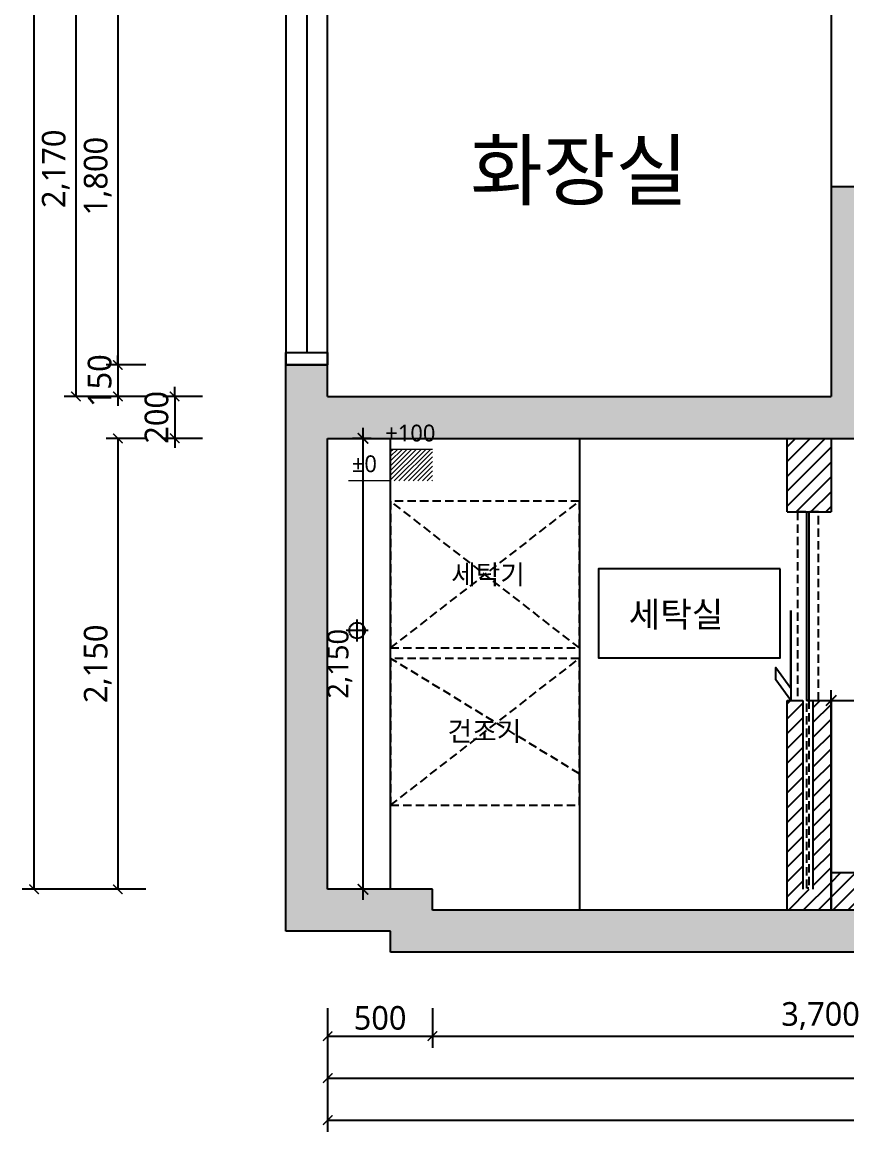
# Model space of a CAD drawing. Header units: metres. Extents: x 11578468 to 47831421, y -58341524 to -14256839.
# Drawn here: x 23866321 to 23870253, y -29069389 to -29064098 of the extents above; entities that cross this region are included whole.
import ezdxf
from ezdxf.enums import TextEntityAlignment as Align

# ---------------------------------------------------------------- set-up
doc = ezdxf.new("R2010")
doc.units = ezdxf.units.M
doc.header["$LTSCALE"] = 50
doc.header["$MEASUREMENT"] = 0
doc.linetypes.add('CEN', pattern=[62, 60, -1, 0, -1])
doc.linetypes.add('DH-HID2', pattern=[1.2, 0.8, -0.4])
doc.layers.get('0').update_dxf_attribs({"linetype": 'CONTINUOUS'})
doc.layers.get('DEFPOINTS').update_dxf_attribs({"linetype": 'CONTINUOUS'})
for name, color, linetype in [('0-ELC TEXT', 7, 'CONTINUOUS'), ('3.기호.계단선', 30, 'CONTINUOUS'), ('CEN', 250, 'CEN'), ('CO-DOOR', 8, 'CONTINUOUS'), ('FU-FURM', 251, 'DH-HID2'), ('TEX', 7, 'CONTINUOUS'), ('wall', 3, 'CONTINUOUS'), ('WIN', 4, 'CONTINUOUS'), ('가구', 6, 'CONTINUOUS')]:
    doc.layers.add(name, color=color, linetype=linetype)
for name, color, linetype, lineweight in [('DIM', 7, 'CONTINUOUS', 15), ('ha', 8, 'CONTINUOUS', 5), ('text', 7, 'CONTINUOUS', 0), ('wall2', 3, 'CONTINUOUS', 25)]:
    doc.layers.add(name, color=color, linetype=linetype, lineweight=lineweight)
doc.styles.add('HY 울릉도 L', font='malgun.ttf')
doc.styles.add('JT1', font='malgun.ttf')
doc.styles.add('N 맑은고딕', font='malgun.ttf')
doc.styles.add('NEW 맑은고딕', font='malgun.ttf')
doc.styles.add('맑은 고딕', font='malgun.ttf')
doc.dimstyles.new('JJ IN 45', dxfattribs={"dimscale": 45, "dimtxt": 2.5, "dimasz": 1, "dimexe": 1.25, "dimexo": 1.5, "dimtad": 1, "dimdec": 6, "dimlunit": 6, "dimtxsty": 'N 맑은고딕', "dimblk": 'ARCHTICK', "dimcen": 2.5, "dimclrd": 256, "dimclre": 256, "dimclrt": 256, "dimadec": 0, "dimazin": 0, "dimtfac": 1, "dimtdec": 6, "dimtix": 1, "dimtmove": 0, "dimatfit": 3, "dimldrblk": 'ARCHTICK', "dimfxl": 1, "dimarcsym": 0})
doc.dimstyles.new('사본 50', dxfattribs={"dimscale": 50, "dimtxt": 2, "dimasz": 1, "dimexe": 1, "dimexo": 1, "dimgap": 1, "dimtad": 1, "dimdec": 0, "dimrnd": 0.05, "dimdsep": 46, "dimlunit": 6, "dimtxsty": 'HY 울릉도 L', "dimblk": 'ARCHTICK', "dimcen": 2.5, "dimdle": 1, "dimclrd": 133, "dimclre": 133, "dimclrt": 30, "dimadec": 0, "dimazin": 0, "dimtfac": 1, "dimtdec": 0, "dimtix": 1, "dimtmove": 2, "dimatfit": 3, "dimldrblk": 'ARCHTICK', "dimfxl": 1, "dimlwd": -1, "dimlwe": -1, "dimarcsym": 0})
pattern_1 = [(45, (0, 50720), (-35.35533906, 35.35533906), [])]

# ---------------------------------------------------------------- blocks, each defined once
blk = doc.blocks.new('*U1961')
at = {"layer": 'WIN', "linetype": 'Continuous'}
blk.add_line((60, 100), (1740, 100), dxfattribs=at)
for points in [[(0, 0), (1800, 0), (1800, 200), (0, 200)], [(0, 0), (60, 0), (60, 200), (0, 200)], [(1800, 0), (1740, 0), (1740, 200), (1800, 200)]]:
    blk.add_lwpolyline(points, close=True, dxfattribs=at)
blk = doc.blocks.new('_ArchTick')
at = {"color": 0, "linetype": 'ByBlock', "const_width": 0.15}
blk.add_lwpolyline([(-0.5, -0.5), (0.5, 0.5)], dxfattribs=at)
blk = doc.blocks.new('*D366')
at = {"layer": 'DEFPOINTS', "color": 0, "transparency": 16777216}
for p in [(23725352, -29144857), (23725852, -29144857), (23725852, -29145057)]:
    blk.add_point(p, dxfattribs=at)
at = {"layer": 'DIM', "lineweight": -2, "transparency": 16777216}
for p, q in [((23725352, -29144924.5), (23725352, -29145113.2)), ((23725852, -29144924.5), (23725852, -29145113.2)), ((23725352, -29145057), (23725852, -29145057))]:
    blk.add_line(p, q, dxfattribs=at)
at = {"layer": 'DIM', "lineweight": -2, "transparency": 16777216, "xscale": 45, "yscale": 45, "zscale": 45, "rotation": 180}
blk.add_blockref('_ArchTick', (23725352, -29145057), dxfattribs=at)
at = {"layer": 'DIM', "lineweight": -2, "transparency": 16777216, "xscale": 45, "yscale": 45, "zscale": 45}
blk.add_blockref('_ArchTick', (23725852, -29145057), dxfattribs=at)
at = {"layer": 'DIM', "transparency": 16777216, "insert": (23725602, -29144970.8), "char_height": 112.5, "attachment_point": 5, "style": 'N 맑은고딕'}
blk.add_mtext('500', dxfattribs=at)
blk = doc.blocks.new('*D367')
at = {"layer": 'DEFPOINTS', "color": 0, "transparency": 16777216}
for p in [(23725852, -29144857), (23729552, -29144857), (23729552, -29145057)]:
    blk.add_point(p, dxfattribs=at)
at = {"layer": 'DIM', "lineweight": -2, "transparency": 16777216}
for p, q in [((23725852, -29144924.5), (23725852, -29145113.2)), ((23729552, -29144924.5), (23729552, -29145113.2)), ((23725852, -29145057), (23729552, -29145057))]:
    blk.add_line(p, q, dxfattribs=at)
at = {"layer": 'DIM', "lineweight": -2, "transparency": 16777216, "xscale": 45, "yscale": 45, "zscale": 45, "rotation": 180}
blk.add_blockref('_ArchTick', (23725852, -29145057), dxfattribs=at)
at = {"layer": 'DIM', "lineweight": -2, "transparency": 16777216, "xscale": 45, "yscale": 45, "zscale": 45}
blk.add_blockref('_ArchTick', (23729552, -29145057), dxfattribs=at)
at = {"layer": 'DIM', "transparency": 16777216, "insert": (23727702, -29144961.3), "char_height": 112.5, "attachment_point": 5, "style": 'N 맑은고딕'}
blk.add_mtext('3,700', dxfattribs=at)
blk = doc.blocks.new('*D380')
at = {"layer": 'DEFPOINTS', "color": 0, "transparency": 16777216}
for p in [(23725352, -29144857), (23730852, -29144857), (23730852, -29145257)]:
    blk.add_point(p, dxfattribs=at)
at = {"layer": 'DIM', "lineweight": -2, "transparency": 16777216}
for p, q in [((23725352, -29144924.5), (23725352, -29145313.2)), ((23730852, -29144924.5), (23730852, -29145313.2)), ((23725352, -29145257), (23730852, -29145257))]:
    blk.add_line(p, q, dxfattribs=at)
at = {"layer": 'DIM', "lineweight": -2, "transparency": 16777216, "xscale": 45, "yscale": 45, "zscale": 45, "rotation": 180}
blk.add_blockref('_ArchTick', (23725352, -29145257), dxfattribs=at)
at = {"layer": 'DIM', "lineweight": -2, "transparency": 16777216, "xscale": 45, "yscale": 45, "zscale": 45}
blk.add_blockref('_ArchTick', (23730852, -29145257), dxfattribs=at)
at = {"layer": 'DIM', "transparency": 16777216, "insert": (23728102, -29145161.3), "char_height": 112.5, "attachment_point": 5, "style": 'N 맑은고딕'}
blk.add_mtext('5,500', dxfattribs=at)
blk = doc.blocks.new('*D384')
at = {"layer": 'DEFPOINTS', "color": 0, "transparency": 16777216}
for p in [(23725352, -29144857), (23745702, -29144857), (23745702, -29145457)]:
    blk.add_point(p, dxfattribs=at)
at = {"layer": 'DIM', "lineweight": -2, "transparency": 16777216}
for p, q in [((23725352, -29144924.5), (23725352, -29145513.2)), ((23745702, -29144924.5), (23745702, -29145513.2)), ((23725352, -29145457), (23745702, -29145457))]:
    blk.add_line(p, q, dxfattribs=at)
at = {"layer": 'DIM', "lineweight": -2, "transparency": 16777216, "xscale": 45, "yscale": 45, "zscale": 45, "rotation": 180}
blk.add_blockref('_ArchTick', (23725352, -29145457), dxfattribs=at)
at = {"layer": 'DIM', "lineweight": -2, "transparency": 16777216, "xscale": 45, "yscale": 45, "zscale": 45}
blk.add_blockref('_ArchTick', (23745702, -29145457), dxfattribs=at)
at = {"layer": 'DIM', "transparency": 16777216, "insert": (23735527, -29145361.3), "char_height": 112.5, "attachment_point": 5, "style": 'N 맑은고딕'}
blk.add_mtext('20,350', dxfattribs=at)
blk = doc.blocks.new('*D415')
at = {"layer": 'DEFPOINTS', "color": 0, "transparency": 16777216}
for p in [(23724552, -29140057), (23724352, -29141857), (23724552, -29141857)]:
    blk.add_point(p, dxfattribs=at)
at = {"layer": 'DIM', "lineweight": -2, "transparency": 16777216}
for p, q in [((23724484.5, -29140057), (23724295.8, -29140057)), ((23724352, -29140057), (23724352, -29141857)), ((23724484.5, -29141857), (23724295.8, -29141857))]:
    blk.add_line(p, q, dxfattribs=at)
at = {"layer": 'DIM', "lineweight": -2, "transparency": 16777216, "xscale": 45, "yscale": 45, "zscale": 45}
for p, rotation in [((23724352, -29140057), 90), ((23724352, -29141857), 270)]:
    blk.add_blockref('_ArchTick', p, dxfattribs=dict(at, rotation=rotation))
at = {"layer": 'DIM', "transparency": 16777216, "insert": (23724256, -29140957), "char_height": 112.5, "attachment_point": 5, "rotation": 90, "style": 'N 맑은고딕'}
blk.add_mtext('1,800', dxfattribs=at)
blk = doc.blocks.new('*D416')
at = {"layer": 'DEFPOINTS', "color": 0, "transparency": 16777216}
for p in [(23724552, -29141857), (23724352, -29142007), (23724552, -29142007)]:
    blk.add_point(p, dxfattribs=at)
at = {"layer": 'DIM', "lineweight": -2, "transparency": 16777216}
for p, q in [((23724352, -29141857), (23724352, -29141812)), ((23724484.5, -29141857), (23724295.8, -29141857)), ((23724352, -29141857), (23724352, -29142007)), ((23724484.5, -29142007), (23724295.8, -29142007)), ((23724352, -29142007), (23724352, -29142052))]:
    blk.add_line(p, q, dxfattribs=at)
at = {"layer": 'DIM', "lineweight": -2, "transparency": 16777216, "xscale": 45, "yscale": 45, "zscale": 45}
for p, rotation in [((23724352, -29141857), 270), ((23724352, -29142007), 90)]:
    blk.add_blockref('_ArchTick', p, dxfattribs=dict(at, rotation=rotation))
at = {"layer": 'DIM', "transparency": 16777216, "insert": (23724265.4, -29141932), "char_height": 112.5, "attachment_point": 5, "rotation": 90, "style": 'N 맑은고딕'}
blk.add_mtext('150', dxfattribs=at)
blk = doc.blocks.new('*D417')
at = {"layer": 'DEFPOINTS', "color": 0, "transparency": 16777216}
for p in [(23724822.8, -29142007), (23724622.8, -29142207), (23724822.8, -29142207)]:
    blk.add_point(p, dxfattribs=at)
at = {"layer": 'DIM', "lineweight": -2, "transparency": 16777216}
for p, q in [((23724622.8, -29142007), (23724622.8, -29141962)), ((23724755.3, -29142007), (23724566.6, -29142007)), ((23724622.8, -29142007), (23724622.8, -29142207)), ((23724755.3, -29142207), (23724566.6, -29142207)), ((23724622.8, -29142207), (23724622.8, -29142252))]:
    blk.add_line(p, q, dxfattribs=at)
at = {"layer": 'DIM', "lineweight": -2, "transparency": 16777216, "xscale": 45, "yscale": 45, "zscale": 45}
for p, rotation in [((23724622.8, -29142007), 270), ((23724622.8, -29142207), 90)]:
    blk.add_blockref('_ArchTick', p, dxfattribs=dict(at, rotation=rotation))
at = {"layer": 'DIM', "transparency": 16777216, "insert": (23724536.6, -29142107), "char_height": 112.5, "attachment_point": 5, "rotation": 90, "style": 'N 맑은고딕'}
blk.add_mtext('200', dxfattribs=at)
blk = doc.blocks.new('*D418')
at = {"layer": 'DEFPOINTS', "color": 0, "transparency": 16777216}
for p in [(23724552, -29142207), (23724352, -29144357), (23724552, -29144357)]:
    blk.add_point(p, dxfattribs=at)
at = {"layer": 'DIM', "lineweight": -2, "transparency": 16777216}
for p, q in [((23724484.5, -29142207), (23724295.8, -29142207)), ((23724352, -29142207), (23724352, -29144357)), ((23724484.5, -29144357), (23724295.8, -29144357))]:
    blk.add_line(p, q, dxfattribs=at)
at = {"layer": 'DIM', "lineweight": -2, "transparency": 16777216, "xscale": 45, "yscale": 45, "zscale": 45}
for p, rotation in [((23724352, -29142207), 90), ((23724352, -29144357), 270)]:
    blk.add_blockref('_ArchTick', p, dxfattribs=dict(at, rotation=rotation))
at = {"layer": 'DIM', "transparency": 16777216, "insert": (23724256, -29143282), "char_height": 112.5, "attachment_point": 5, "rotation": 90, "style": 'N 맑은고딕'}
blk.add_mtext('2,150', dxfattribs=at)
blk = doc.blocks.new('*D421')
at = {"layer": 'DEFPOINTS', "color": 0, "transparency": 16777216}
for p in [(23724547.9, -29139837), (23724152, -29142007), (23724552, -29142007)]:
    blk.add_point(p, dxfattribs=at)
at = {"layer": 'DIM', "lineweight": -2, "transparency": 16777216}
for p, q in [((23724480.4, -29139837), (23724095.8, -29139837)), ((23724152, -29139837), (23724152, -29142007)), ((23724484.5, -29142007), (23724095.8, -29142007))]:
    blk.add_line(p, q, dxfattribs=at)
at = {"layer": 'DIM', "lineweight": -2, "transparency": 16777216, "xscale": 45, "yscale": 45, "zscale": 45}
for p, rotation in [((23724152, -29139837), 90), ((23724152, -29142007), 270)]:
    blk.add_blockref('_ArchTick', p, dxfattribs=dict(at, rotation=rotation))
at = {"layer": 'DIM', "transparency": 16777216, "insert": (23724056, -29140922), "char_height": 112.5, "attachment_point": 5, "rotation": 90, "style": 'N 맑은고딕'}
blk.add_mtext('2,170', dxfattribs=at)
blk = doc.blocks.new('*D422')
at = {"layer": 'DEFPOINTS', "color": 0, "transparency": 16777216}
for p in [(23724533.9, -29133957), (23723952, -29144357), (23724552, -29144357)]:
    blk.add_point(p, dxfattribs=at)
at = {"layer": 'DIM', "lineweight": -2, "transparency": 16777216}
for p, q in [((23724466.4, -29133957), (23723895.8, -29133957)), ((23723952, -29133957), (23723952, -29144357)), ((23724484.5, -29144357), (23723895.8, -29144357))]:
    blk.add_line(p, q, dxfattribs=at)
at = {"layer": 'DIM', "lineweight": -2, "transparency": 16777216, "xscale": 45, "yscale": 45, "zscale": 45}
for p, rotation in [((23723952, -29133957), 90), ((23723952, -29144357), 270)]:
    blk.add_blockref('_ArchTick', p, dxfattribs=dict(at, rotation=rotation))
at = {"layer": 'DIM', "transparency": 16777216, "insert": (23723856, -29139157), "char_height": 112.5, "attachment_point": 5, "rotation": 90, "style": 'N 맑은고딕'}
blk.add_mtext('10,400', dxfattribs=at)
blk = doc.blocks.new('*D2769')
at = {"layer": '3.기호.계단선', "color": 133, "ltscale": 10}
for p, q in [((23867946.1, -29066032.3), (23867946.1, -29068282.3)), ((23867985.6, -29066082.3), (23867896.1, -29066082.3)), ((23867977.7, -29068232.3), (23867896.1, -29068232.3))]:
    blk.add_line(p, q, dxfattribs=at)
at = {"layer": 'DEFPOINTS', "color": 0}
for p in [(23868035.6, -29066082.3), (23867946.1, -29068232.3), (23868027.7, -29068232.3)]:
    blk.add_point(p, dxfattribs=at)
at = {"layer": '3.기호.계단선', "color": 133, "xscale": 50, "yscale": 50, "zscale": 50}
for p, rotation in [((23867946.1, -29066082.3), 90), ((23867946.1, -29068232.3), 270)]:
    blk.add_blockref('_ArchTick', p, dxfattribs=dict(at, rotation=rotation))
at = {"layer": '3.기호.계단선', "color": 30, "ltscale": 10, "insert": (23867835.8, -29067157.3), "char_height": 100, "attachment_point": 5, "rotation": 90, "style": 'HY 울릉도 L'}
blk.add_mtext('2,150', dxfattribs=at)
blk = doc.blocks.new('*D2890')
at = {"layer": 'DEFPOINTS', "color": 0}
for p in [(23876930.2, -29067332.3), (23876930.2, -29067782.5), (23870177.7, -29067862.5)]:
    blk.add_point(p, dxfattribs=at)
at = {"layer": 'wall', "color": 133, "ltscale": 10}
for p, q in [((23870177.7, -29067812.5), (23870177.7, -29067282.3)), ((23876930.2, -29067732.5), (23876930.2, -29067282.3)), ((23870127.7, -29067332.3), (23876980.2, -29067332.3))]:
    blk.add_line(p, q, dxfattribs=at)
at = {"layer": 'wall', "color": 133, "xscale": 50, "yscale": 50, "zscale": 50, "rotation": 180}
blk.add_blockref('_ArchTick', (23870177.7, -29067332.3), dxfattribs=at)
at = {"layer": 'wall', "color": 133, "xscale": 50, "yscale": 50, "zscale": 50}
blk.add_blockref('_ArchTick', (23876930.2, -29067332.3), dxfattribs=at)
at = {"layer": 'wall', "color": 30, "ltscale": 10, "insert": (23873554, -29067222.2), "char_height": 100, "attachment_point": 5, "style": 'HY 울릉도 L'}
blk.add_mtext('6,753', dxfattribs=at)
blk = doc.blocks.new('sdagdgds')
at = {"layer": 'ha', "transparency": 33554687}
h = blk.add_hatch(color=256, dxfattribs=at)
h.dxf.hatch_style = 1
h.paths.add_polyline_path([(23725502, -29128457), (23728302, -29128457), (23728302, -29132607), (23728502, -29132607), (23728502, -29128257), (23728302, -29128257), (23725302, -29128257), (23725302, -29132557), (23725502, -29132557)])
h.paths.add_polyline_path([(23728502, -29133657), (23728302, -29133657), (23728302, -29133757), (23725502, -29133757), (23725502, -29133657), (23725302, -29133657), (23725302, -29133757), (23724848.0976572, -29133757), (23724752, -29133757), (23724752, -29136507), (23725152, -29136507), (23725152, -29137657), (23725352, -29137657), (23725352, -29137507), (23727752, -29137507), (23727952, -29137507), (23727952, -29137307), (23725352, -29137307), (23725352, -29136507), (23727052, -29136507), (23727052, -29136707), (23727252, -29136707), (23727252, -29136507), (23727252, -29135757), (23727252, -29135707), (23727052, -29135707), (23727052, -29135757), (23727052, -29136307), (23725352, -29136307), (23724952, -29136307), (23724952, -29133957), (23727052, -29133957), (23727052, -29134507), (23727252, -29134507), (23727252, -29133957), (23728502, -29133957)])
h.paths.add_polyline_path([(23727952, -29138607), (23727752, -29138607), (23727752, -29139637), (23725352, -29139637), (23725352, -29139457), (23725152, -29139457), (23725152, -29140057), (23725352, -29140057), (23725352, -29139837), (23727752, -29139837), (23727752, -29139907), (23727952, -29139907), (23727952, -29139837)])
h.paths.add_polyline_path([(23727952, -29141007), (23727752, -29141007), (23727752, -29142007), (23725352, -29142007), (23725352, -29141857), (23725152, -29141857), (23725152, -29144557), (23725652, -29144557), (23725652, -29144657), (23729552, -29144657), (23729552, -29144457), (23725852, -29144457), (23725852, -29144357), (23725352, -29144357), (23725352, -29142207), (23727952, -29142207)])
h.paths.add_polyline_path([(23731552, -29144307), (23730852, -29144307), (23730852, -29144457), (23730732, -29144457), (23730732, -29144657), (23732052, -29144657), (23732052, -29144457), (23731552, -29144457)])
h.paths.add_polyline_path([(23739502, -29144457), (23736702, -29144457), (23736702, -29144307), (23736002, -29144307), (23736002, -29144457), (23733202, -29144457), (23733202, -29144657), (23739502, -29144657)])
h.paths.add_polyline_path([(23745902, -29143307), (23745702, -29143307), (23745702, -29144457), (23744702, -29144457), (23744702, -29144307), (23744002, -29144307), (23744002, -29144457), (23743102, -29144457), (23743102, -29144657), (23745902, -29144657)])
h.paths.add_polyline_path([(23745902, -29133157), (23745702, -29133157), (23745702, -29139657), (23745902, -29139657)])
h.paths.add_polyline_path([(23745902, -29140857), (23745702, -29140857), (23745702, -29142157), (23745902, -29142157)])
h.paths.add_polyline_path([(23744602, -29136307), (23743902, -29136307), (23743902, -29136657), (23744602, -29136657)])
h.paths.add_polyline_path([(23736702, -29136307), (23736002, -29136307), (23736002, -29136657), (23736702, -29136657)])
h.paths.add_polyline_path([(23731602, -29136307), (23730902, -29136307), (23730902, -29136657), (23731602, -29136657)])
h.paths.add_polyline_path([(23745902, -29130707), (23745702, -29130707), (23745702, -29131957), (23745902, -29131957)])
h.paths.add_polyline_path([(23745902, -29128257), (23743802, -29128257), (23743802, -29128457), (23743802, -29128707), (23744502, -29128707), (23744502, -29128457), (23745702, -29128457), (23745702, -29129607), (23745902, -29129607)])
h.paths.add_polyline_path([(23731602, -29128457), (23731602, -29128257), (23730902, -29128257), (23730902, -29130107), (23731102, -29130107), (23731102, -29128707), (23731602, -29128707)])
h.paths.add_polyline_path([(23736702, -29128257), (23736002, -29128257), (23736002, -29128457), (23736002, -29128707), (23736702, -29128707), (23736702, -29128457)])
at = {"layer": 'CEN'}
blk.add_lwpolyline([(23727752, -29141007), (23727952, -29141007), (23727952, -29139907), (23727752, -29139907)], close=True, dxfattribs=at)
at = {"layer": 'wall'}
for p, q in [((23727752, -29141007), (23727752, -29142007)), ((23727752, -29141007), (23727952, -29141007)), ((23725152, -29144557), (23725152, -29141857)), ((23725352, -29141857), (23725152, -29141857)), ((23725352, -29142007), (23725352, -29141857)), ((23725352, -29142007), (23727752, -29142007)), ((23725352, -29144357), (23725352, -29142207)), ((23725352, -29142207), (23727952, -29142207)), ((23725852, -29144357), (23725352, -29144357)), ((23725852, -29144457), (23725852, -29144357)), ((23729552, -29144457), (23725852, -29144457)), ((23725652, -29144557), (23725152, -29144557)), ((23725652, -29144657), (23725652, -29144557)), ((23729552, -29144657), (23725652, -29144657))]:
    blk.add_line(p, q, dxfattribs=at)
at = {"layer": 'WIN', "linetype": 'Continuous', "rotation": 270}
blk.add_blockref('*U1961', (23725152, -29140057), dxfattribs=at)
at = {"layer": 'wall2', "insert": (23726031.7854218, -29140790.817278), "char_height": 275.88175264, "attachment_point": 1, "style": 'NEW 맑은고딕'}
blk.add_mtext_dynamic_manual_height_columns('화장실', width=3673.452008802, gutter_width=1379.4087632, heights=[0], dxfattribs=at)
at = {"layer": 'DIM'}
for base, p1, p2, picture, middle in [((23723952.0000000298, -29144357.0000000112), (23724533.8698122613, -29133957), (23724552, -29144357), '*D422', (23723856.0081521906, -29139157.0000000112)), ((23724152.0000000298, -29142007.0000000112), (23724547.8764773309, -29139837), (23724552, -29142007), '*D421', (23724056.0081521906, -29140922.0000000112)), ((23724352.0000000298, -29141857.0000000112), (23724552, -29140057), (23724552, -29141857), '*D415', (23724256.0081522018, -29140957.0000000112)), ((23724352, -29142007), (23724552, -29141857), (23724552, -29142007), '*D416', (23724265.446841, -29141932)), ((23724622.8181379, -29142207), (23724822.8181378, -29142007), (23724822.8181378, -29142207), '*D417', (23724536.5706854, -29142107)), ((23724352.0000000298, -29144357.0000000112), (23724552, -29142207), (23724552, -29144357), '*D418', (23724256.0081522018, -29143282.0000000112))]:
    dim = blk.add_linear_dim(base=base, p1=p1, p2=p2, angle=90, dimstyle='JJ IN 45', dxfattribs=at)
    dim.commit()
    dim.dimension.update_dxf_attribs({"geometry": picture, "text_midpoint": middle})
for base, p1, p2, picture, middle in [((23725852, -29145057), (23725352, -29144857), (23725852, -29144857), '*D366', (23725602, -29144970.7525476)), ((23730852, -29145257), (23725352, -29144857), (23730852, -29144857), '*D380', (23728102, -29145161.3138586991)), ((23745702, -29145457), (23725352, -29144857), (23745702, -29144857), '*D384', (23735527, -29145361.3138586991)), ((23729552, -29145057), (23725852, -29144857), (23729552, -29144857), '*D367', (23727702, -29144961.3138586991))]:
    dim = blk.add_linear_dim(base=base, p1=p1, p2=p2, dimstyle='JJ IN 45', dxfattribs=at)
    dim.commit()
    dim.dimension.update_dxf_attribs({"geometry": picture, "text_midpoint": middle})

msp = doc.modelspace()

# ---------------------------------------------------------------- hatches: boundary and pattern name
at = {"layer": 'text', "transparency": 33554559}
h = msp.add_hatch(dxfattribs=at)
h.set_pattern_fill('ANSI31', color=256, scale=5)
h.set_pattern_definition([(45, (23846352.644, -29074444.845), (-11.22532, 11.22532), [])])
h.paths.add_polyline_path([(23868077.7, -29066134.8), (23868277.7, -29066134.8), (23868277.7, -29066284.8), (23868077.7, -29066284.8)])
at = {"layer": 'wall', "ltscale": 10}
h = msp.add_hatch(dxfattribs=at)
h.set_pattern_fill('_USER', color=256, scale=50, angle=45, pattern_type=0)
h.set_pattern_definition([(45, (400, 50720), (-35.35533906, 35.35533906), [])])
h.paths.add_polyline_path([(23870177.7, -29066082.3), (23869967.7, -29066082.3), (23869967.7, -29066432.8), (23870017, -29066432.8), (23870017, -29066432.3), (23870117, -29066432.3), (23870177.7, -29066432.8)])
h = msp.add_hatch(dxfattribs=at)
h.set_pattern_fill('_USER', color=256, scale=50, angle=45, pattern_type=0)
h.set_pattern_definition(pattern_1)
h.paths.add_polyline_path([(23870177.7, -29067332.3), (23870092.7, -29067332.3), (23870092.7, -29068232.3), (23870042.7, -29068232.3), (23870042.7, -29067332.3), (23869967.7, -29067332.3), (23869967.7, -29068332.3), (23870177.7, -29068332.3)])
h = msp.add_hatch(dxfattribs=at)
h.set_pattern_fill('_USER', color=256, scale=50, angle=45, pattern_type=0)
h.set_pattern_definition(pattern_1)
h.paths.add_polyline_path([(23873277.7, -29068182.3), (23873277.7, -29068152.3), (23870177.7, -29068152.3), (23870177.7, -29068332.3), (23871977.7, -29068332.3), (23873157.7, -29068332.3), (23873277.7, -29068332.3)])
h.paths.add_polyline_path([(23878427.7, -29068182.3), (23878427.7, -29068152.3), (23878030.2, -29068152.3), (23877030.2, -29068152.3), (23876930.2, -29068152.3), (23873977.7, -29068152.3), (23873977.7, -29068332.3), (23878030.2, -29068332.3), (23878130.2, -29068332.3), (23878427.7, -29068332.3)])

# ---------------------------------------------------------------- linework, layer by layer
at = {"ltscale": 30}
for p, q in [((23867918, -29067051.2), (23867918, -29066946.2)), ((23867970.5, -29066998.7), (23867865.5, -29066998.7))]:
    msp.add_line(p, q, dxfattribs=at)
msp.add_circle((23867918, -29066998.7), 37.5, dxfattribs=at)
at = {"layer": 'CO-DOOR', "color": 251, "linetype": 'DH-HID2'}
msp.add_lwpolyline([(23870067, -29067332.3), (23870117, -29067332.3), (23870117, -29066432.3), (23870017, -29066432.3), (23870017, -29067332.3)], dxfattribs=at)
at = {"layer": 'CO-DOOR'}
msp.add_lwpolyline([(23870072, -29066432.3), (23870072, -29067332.3), (23870062, -29067332.3), (23870062, -29066432.3)], close=True, dxfattribs=at)
at = {"layer": 'CO-DOOR', "color": 1}
msp.add_lwpolyline([(23869986.3, -29066903.1), (23869986.3, -29067332.3), (23869914, -29067233.7), (23869914, -29067175.3), (23869986.3, -29067273.9), (23869986.3, -29066903.1)], close=True, dxfattribs=at)
at = {"layer": 'CO-DOOR', "color": 8, "linetype": 'DH-HID2'}
msp.add_lwpolyline([(23870072, -29067332.3), (23870072, -29068226.3), (23870062, -29068226.3), (23870062, -29067332.3)], close=True, dxfattribs=at)
at = {"layer": 'FU-FURM'}
for p, q in [((23868977.7, -29067081.8), (23868077.7, -29066381.8)), ((23868077.7, -29067081.8), (23868977.7, -29066381.8)), ((23868977.7, -29067681.4), (23868077.7, -29067131.4)), ((23868077.7, -29067831.4), (23868977.7, -29067131.4))]:
    msp.add_line(p, q, dxfattribs=at)
for points in [[(23868977.7, -29066381.8), (23868077.7, -29066381.8), (23868077.7, -29067081.8), (23868977.7, -29067081.8)], [(23868977.7, -29067131.4), (23868077.7, -29067131.4), (23868077.7, -29067831.4), (23868977.7, -29067831.4)]]:
    msp.add_lwpolyline(points, close=True, dxfattribs=at)
at = {"layer": 'ha'}
msp.add_line((23868077.7, -29068232.3), (23868077.7, -29066082.3), dxfattribs=at)
at = {"layer": 'TEX'}
msp.add_lwpolyline([(23869935.4, -29066703.9), (23869068.4, -29066703.9), (23869068.4, -29067128.5), (23869935.4, -29067128.5)], close=True, dxfattribs=at)
at = {"layer": 'text'}
for p, q in [((23868277.7, -29066134.8), (23868077.7, -29066134.8)), ((23868077.7, -29066284.8), (23867877.7, -29066284.8))]:
    msp.add_line(p, q, dxfattribs=at)
at = {"layer": 'wall', "ltscale": 10}
for p, q in [((23869967.7, -29066432.8), (23869967.7, -29066082.3)), ((23870177.7, -29066082.3), (23870177.7, -29066432.8)), ((23869967.7, -29068332.3), (23869967.7, -29067332.3)), ((23869967.7, -29067332.3), (23870042.7, -29067332.3)), ((23870042.7, -29067332.3), (23870042.7, -29068232.3)), ((23870092.7, -29068232.3), (23870092.7, -29067332.3)), ((23870092.7, -29067332.3), (23870177.7, -29067332.3)), ((23870177.7, -29067332.3), (23870177.7, -29068332.3)), ((23870177.7, -29068332.3), (23870177.7, -29067332.3)), ((23870177.7, -29068152.3), (23876530.2, -29068152.3))]:
    msp.add_line(p, q, dxfattribs=at)
at = {"layer": 'wall2'}
msp.add_line((23869967.7, -29066432.8), (23870177.7, -29066432.8), dxfattribs=at)
at = {"layer": '가구', "ltscale": 10}
msp.add_lwpolyline([(23868077.7, -29068232.3), (23868077.7, -29066082.3), (23868977.7, -29066082.3), (23868977.7, -29068332.3), (23868277.7, -29068332.3)], dxfattribs=at)

# ---------------------------------------------------------------- block references
at = {"layer": '3.기호.계단선'}
msp.add_blockref('sdagdgds', (142425.7, 76124.7), dxfattribs=at)

# ---------------------------------------------------------------- texts
at = {"layer": '0-ELC TEXT', "style": '맑은 고딕'}
for s, p in [('세탁기', (23868542.4, -29066731.5)), ('건조기', (23868525, -29067478.8))]:
    msp.add_text(s, height=93.33, dxfattribs=at).set_placement(p, align=Align.MIDDLE_CENTER)
at = {"layer": 'TEX', "style": 'JT1'}
msp.add_text('세탁실', height=120, dxfattribs=at).set_placement((23869212.7, -29066981.4))
at = {"layer": 'text', "style": '맑은 고딕'}
for s, p in [('+100', (23868052.8, -29066097.1)), ('±0', (23867893.3, -29066243.5))]:
    msp.add_text(s, height=80, dxfattribs=at).set_placement(p)

# ---------------------------------------------------------------- dimensions: what is measured, and where the dimension line sits
at = {"layer": '3.기호.계단선', "ltscale": 10}
dim = msp.add_linear_dim(base=(23867946.1, -29068232.3), p1=(23868035.6, -29066082.3), p2=(23868027.7, -29068232.3), angle=90, dimstyle='사본 50', dxfattribs=at)
dim.commit()
dim.dimension.update_dxf_attribs({"geometry": '*D2769', "text_midpoint": (23867835.8, -29067157.3)})
at = {"layer": 'wall', "ltscale": 10}
dim = msp.add_linear_dim(base=(23876930.2438, -29067332.2718), p1=(23870177.6959, -29067862.5239), p2=(23876930.2438, -29067782.5239), dimstyle='사본 50', dxfattribs=at)
dim.commit()
dim.dimension.update_dxf_attribs({"geometry": '*D2890', "text_midpoint": (23873553.9699, -29067222.2174)})

doc.saveas('drawing.dxf')
